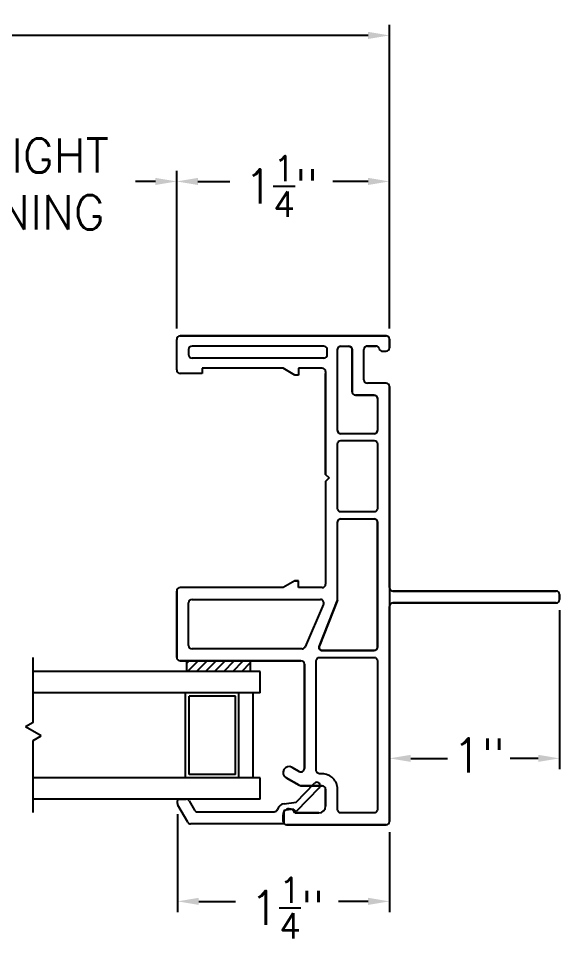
# Model space of a CAD drawing. Extents: x 139.8 to 153.1, y 16.5 to 41.7.
# Drawn here: x 149.87 to 153.05, y 16.74 to 22.15 of the extents above; entities that cross this region are included whole.
import ezdxf

# ---------------------------------------------------------------- set-up
doc = ezdxf.new("R2010")
doc.units = 0
doc.header["$LTSCALE"] = 0.3
doc.header["$MEASUREMENT"] = 0
doc.layers.get('0').update_dxf_attribs({"linetype": 'CONTINUOUS'})
doc.layers.get('Defpoints').update_dxf_attribs({"linetype": 'CONTINUOUS'})
for name, color, linetype in [('SETAPE02$0$HATCH', 1, 'CONTINUOUS'), ('SETAPE02$0$PART', 7, 'CONTINUOUS'), ('VX5086$0$BRKAWAY', 7, 'CONTINUOUS'), ('VX5086$0$PART', 7, 'CONTINUOUS'), ('VX5086$0$SECTION', 7, 'CONTINUOUS')]:
    doc.layers.add(name, color=color, linetype=linetype)
doc.styles.add('ARCHITECTURAL', font='simplex.shx', dxfattribs={"height": 0.2})
doc.dimstyles.new('DIM-MMSTACKED', dxfattribs={"dimscale": 0, "dimtxt": 0.125, "dimasz": 0.125, "dimexe": 0.063, "dimexo": 0.063, "dimgap": 0.07, "dimtad": 0, "dimtih": 1, "dimtoh": 1, "dimdec": 4, "dimzin": 4, "dimdsep": 46, "dimlunit": 4, "dimtxsty": 'ARCHITECTURAL', "dimcen": 0.02, "dimclrt": 7, "dimadec": 0, "dimazin": 0, "dimtfac": 0.75, "dimtdec": 4, "dimtmove": 2, "dimatfit": 3, "dimfxl": 0, "dimfrac": 1, "dimtolj": 1, "dimtzin": 4, "dimarcsym": 0})

# ---------------------------------------------------------------- blocks, each defined once
blk = doc.blocks.new('VX5086', base_point=(0.0729, 6.7223))
at = {"layer": 'VX5086$0$BRKAWAY'}
for p, q in [((0.8554, 5.2423), (0.8554, 6.2023)), ((0.9254, 6.2023), (0.9254, 5.2423)), ((0.9054, 5.2223), (0.8754, 5.2223))]:
    blk.add_line(p, q, dxfattribs=at)
for centre, start, end in [((0.8354, 6.2023), 0, 90), ((0.9454, 6.2023), 90, 180), ((0.8754, 5.2423), 180, 270), ((0.9054, 5.2423), 270, 0)]:
    blk.add_arc(centre, 0.02, start, end, dxfattribs=at)
at = {"layer": 'VX5086$0$PART'}
for p, q in [((0.5354, 7.4723), (0.9254, 7.4723)), ((0.9254, 7.4723), (0.5354, 7.4723)), ((2.2254, 7.4723), (2.4054, 7.4723)), ((0.5154, 6.7423), (0.5154, 7.4523)), ((0.5154, 7.4523), (0.5154, 6.7423)), ((0.9454, 6.8473), (0.9454, 7.4523)), ((2.2054, 7.3223), (2.2054, 7.4523)), ((2.4254, 7.4523), (2.4254, 6.2423)), ((2.4254, 6.2406), (2.4254, 7.4523)), ((0.5854, 6.7355), (0.5854, 7.3823)), ((0.6054, 7.4023), (0.8554, 7.4023)), ((0.8754, 7.3823), (0.8754, 6.6277)), ((2.2354, 7.3223), (2.2054, 7.3223)), ((2.2354, 6.8473), (2.2354, 7.3223)), ((-0.4496, 6.2423), (-0.4496, 6.8273)), ((-0.4496, 6.8273), (-0.4496, 6.2423)), ((-0.4296, 6.8473), (-0.3896, 6.8473)), ((-0.3896, 6.8473), (-0.4296, 6.8473)), ((-0.2169, 6.7521), (-0.172, 6.8299)), ((-0.172, 6.8299), (-0.2169, 6.7521)), ((0.9854, 6.7773), (0.9454, 6.8473)), ((2.1954, 6.7773), (2.2354, 6.8473)), ((-0.3796, 6.7788), (-0.3796, 6.6373)), ((-0.3796, 6.6373), (-0.3796, 6.7788)), ((-0.1114, 6.7948), (-0.1359, 6.7523)), ((-0.1359, 6.7523), (-0.1114, 6.7948)), ((0.9854, 6.7773), (0.9854, 6.7573)), ((0.9854, 6.7573), (0.9854, 6.7773)), ((2.1954, 6.7573), (2.1954, 6.7773)), ((-0.2196, 6.6173), (-0.2196, 6.7421)), ((-0.2196, 6.7421), (-0.2196, 6.6173)), ((-0.1186, 6.7223), (0.4954, 6.7223)), ((0.4954, 6.7223), (-0.1186, 6.7223)), ((0.8475, 6.6093), (0.5975, 6.7171)), ((0.9454, 6.7573), (0.9854, 6.7573)), ((0.9454, 6.6173), (0.9454, 6.7573)), ((2.2354, 6.7573), (2.1954, 6.7573)), ((2.2354, 6.6173), (2.2354, 6.7573)), ((-0.3396, 6.5973), (-0.2396, 6.5973)), ((-0.2396, 6.5973), (-0.3396, 6.5973)), ((1.5704, 6.5973), (0.9654, 6.5973)), ((1.5704, 6.5973), (1.5904, 6.5773)), ((1.5904, 6.5773), (1.5704, 6.5973)), ((1.5904, 6.5773), (1.6104, 6.5973)), ((1.6104, 6.5973), (1.5904, 6.5773)), ((1.6104, 6.5973), (2.2054, 6.5973)), ((2.2154, 6.5973), (1.6104, 6.5973)), ((2.1477, 6.2423), (2.1477, 6.3519)), ((2.1677, 6.3719), (2.3461, 6.3719)), ((2.3654, 6.301), (2.3654, 6.3519)), ((2.3654, 6.3519), (2.3654, 6.301)), ((2.3354, 6.2623), (2.3354, 6.2423)), ((2.3354, 6.2623), (2.3354, 6.2423)), ((0.8354, 6.2223), (-0.4296, 6.2223)), ((-0.4296, 6.2223), (0.8354, 6.2223)), ((0.8554, 6.2023), (0.8554, 5.2423)), ((0.9254, 5.2423), (0.9254, 6.2023)), ((0.9454, 6.2223), (2.1277, 6.2223)), ((2.4064, 6.2223), (2.3554, 6.2223)), ((2.3554, 6.2223), (2.4064, 6.2223)), ((0.8754, 5.2223), (0.9054, 5.2223))]:
    blk.add_line(p, q, dxfattribs=at)
at = {"layer": 'VX5086$0$PART', "linetype": 'Continuous'}
for p, q in [((2.4254, 6.2423), (2.4254, 7.4523)), ((2.2954, 6.6073), (2.2954, 7.3823)), ((2.3454, 7.4023), (2.3154, 7.4023)), ((2.3654, 6.6073), (2.3654, 7.3823)), ((0.5754, 6.6157), (0.5754, 6.3123)), ((0.8708, 6.5273), (0.6033, 6.6341)), ((2.3154, 6.5873), (2.3454, 6.5873)), ((0.8708, 6.5273), (1.3304, 6.5273)), ((1.3504, 6.5073), (1.3504, 6.3123)), ((1.8504, 6.3123), (1.8504, 6.5073)), ((1.8704, 6.5273), (2.3454, 6.5273)), ((2.3654, 6.5073), (2.3654, 6.4619)), ((2.0967, 6.4419), (2.3454, 6.4419)), ((2.0767, 6.3123), (2.0767, 6.4219)), ((2.1477, 6.2423), (2.1477, 6.3519)), ((2.1677, 6.3719), (2.3464, 6.3719)), ((0.5954, 6.2923), (1.3304, 6.2923)), ((2.0567, 6.2923), (1.8704, 6.2923)), ((0.9454, 6.2223), (2.1277, 6.2223))]:
    blk.add_line(p, q, dxfattribs=at)
for points in [[(-0.3796, 6.3123), (-0.3796, 6.5073, -0.414214), (-0.3596, 6.5273), (-0.2396, 6.5273, 0.414214), (-0.1496, 6.6173), (-0.1496, 6.6323, -0.414214), (-0.1296, 6.6523), (0.5154, 6.6523, -0.414214), (0.5354, 6.6323), (0.5354, 6.3123, -0.414214), (0.5154, 6.2923), (-0.3596, 6.2923, -0.414214)], [(1.3904, 6.3123), (1.3904, 6.5073, -0.414214), (1.4104, 6.5273), (1.7904, 6.5273, -0.414214), (1.8104, 6.5073), (1.8104, 6.3123, -0.414214), (1.7904, 6.2923), (1.4104, 6.2923, -0.414214)]]:
    blk.add_lwpolyline(points, format="xyb", close=True, dxfattribs=at)
at = {"layer": 'VX5086$0$PART'}
for points in [[(-0.1296, 6.6523), (0.5154, 6.6523, -0.414214), (0.5354, 6.6323), (0.5354, 6.3123, -0.414214), (0.5154, 6.2923), (-0.3596, 6.2923, -0.414214), (-0.3796, 6.3123), (-0.3796, 6.5073, -0.414214), (-0.3596, 6.5273), (-0.2396, 6.5273, 0.414214), (-0.1496, 6.6173), (-0.1496, 6.6323, -0.414214)], [(0.6033, 6.6341), (0.8708, 6.5273), (1.3304, 6.5273, -0.414214), (1.3504, 6.5073), (1.3504, 6.3123, -0.414214), (1.3304, 6.2923), (0.5954, 6.2923, -0.414214), (0.5754, 6.3123), (0.5754, 6.6157, -0.539108)], [(1.4104, 6.5273), (1.7904, 6.5273, -0.414214), (1.8104, 6.5073), (1.8104, 6.3123, -0.414214), (1.7904, 6.2923), (1.4104, 6.2923, -0.414214), (1.3904, 6.3123), (1.3904, 6.5073, -0.414214)], [(1.8504, 6.5073, -0.414214), (1.8704, 6.5273), (2.3454, 6.5273, -0.414214), (2.3654, 6.5073), (2.3654, 6.4619, -0.414214), (2.3454, 6.4419), (2.0967, 6.4419, 0.414214), (2.0767, 6.4219), (2.0767, 6.3123, -0.414214), (2.0567, 6.2923), (1.8704, 6.2923, -0.414214), (1.8504, 6.3123)]]:
    blk.add_lwpolyline(points, format="xyb", close=True, dxfattribs=at)
for centre, radius, start, end in [((0.5354, 7.4523), 0.02, 90, 180), ((0.5354, 7.4523), 0.02, 90, 180), ((0.9254, 7.4523), 0.02, 0, 90), ((2.2254, 7.4523), 0.02, 90, 180), ((2.4054, 7.4523), 0.02, 0, 90), ((0.6054, 7.3823), 0.02, 89.9999, 180), ((0.8554, 7.3823), 0.02, 0, 89.9999), ((-0.4296, 6.8273), 0.02, 90, 180), ((-0.4296, 6.8273), 0.02, 90, 180), ((-0.3896, 6.8123), 0.035, 360, 90), ((-0.3896, 6.8123), 0.035, 360, 90), ((-0.1417, 6.8123), 0.035, 329.99, 149.876), ((-0.1417, 6.8123), 0.035, 329.99, 149.876), ((-0.3896, 6.8123), 0.035, 286.6015, 360), ((-0.3896, 6.8123), 0.035, 286.6015, 360), ((-0.1996, 6.7421), 0.02, 149.99, 180), ((-0.1996, 6.7421), 0.02, 149.99, 180), ((-0.1186, 6.7423), 0.02, 149.99, 270), ((-0.1186, 6.7423), 0.02, 149.99, 270), ((0.4954, 6.7423), 0.02, 270, 0), ((0.4954, 6.7423), 0.02, 270, 0), ((0.6054, 6.7355), 0.02, 180, 246.6822), ((-0.3396, 6.6373), 0.04, 180, 270), ((-0.3396, 6.6373), 0.04, 180, 270), ((-0.2396, 6.6173), 0.02, 270, 0), ((-0.2396, 6.6173), 0.02, 270, 0), ((0.8554, 6.6277), 0.02, 246.6822, 0), ((0.9654, 6.6173), 0.02, 180, 270.0466), ((2.2154, 6.6173), 0.02, 270, 0), ((2.1677, 6.3519), 0.02, 90, 180), ((2.3463, 6.3528), 0.0192, 357.5098, 90.4474), ((2.3554, 6.2623), 0.02, 104.4775, 180), ((2.3554, 6.2623), 0.02, 104.4775, 180), ((2.3454, 6.301), 0.02, 284.4775, 0), ((2.3454, 6.301), 0.02, 284.4775, 0), ((-0.4296, 6.2423), 0.02, 180, 270), ((-0.4296, 6.2423), 0.02, 180, 270), ((2.1277, 6.2423), 0.02, 270, 0), ((2.3554, 6.2423), 0.02, 180, 270), ((2.3554, 6.2423), 0.02, 180, 270), ((2.4063, 6.2415), 0.0192, 270.4474, 357.5098), ((0.8354, 6.2023), 0.02, 0, 90), ((0.9454, 6.2023), 0.02, 90, 180), ((0.8754, 5.2423), 0.02, 180, 270), ((0.9054, 5.2423), 0.02, 270, 0)]:
    blk.add_arc(centre, radius, start, end, dxfattribs=at)
at = {"layer": 'VX5086$0$PART', "linetype": 'Continuous'}
for centre, radius, start, end in [((2.3154, 7.3823), 0.02, 90, 180), ((2.3454, 7.3823), 0.02, 0, 90), ((0.5954, 6.6157), 0.02, 66.6822, 180), ((2.3154, 6.6073), 0.02, 180, 270), ((2.3454, 6.6073), 0.02, 270, 0), ((1.3304, 6.5073), 0.02, 0, 90), ((1.8704, 6.5073), 0.02, 90, 180), ((2.3454, 6.5073), 0.02, 0, 90), ((2.0967, 6.4219), 0.02, 90, 180), ((2.3454, 6.4619), 0.02, 270, 0), ((2.1677, 6.3519), 0.02, 90, 180), ((2.3463, 6.3528), 0.0192, 357.5098, 89.5526), ((0.5954, 6.3123), 0.02, 180, 270), ((1.3304, 6.3123), 0.02, 270, 0), ((1.8704, 6.3123), 0.02, 180, 270), ((2.0567, 6.3123), 0.02, 270, 0), ((2.1277, 6.2423), 0.02, 270, 0), ((2.4063, 6.2415), 0.0192, 270.4474, 2.4902)]:
    blk.add_arc(centre, radius, start, end, dxfattribs=at)
at = {"layer": 'VX5086$0$SECTION'}
for p, q in [((0.9254, 7.4723), (0.5354, 7.4723)), ((0.5354, 7.4723), (0.9254, 7.4723)), ((2.2254, 7.4723), (2.4054, 7.4723)), ((0.5154, 7.4523), (0.5154, 6.7423)), ((0.5154, 6.7423), (0.5154, 7.4523)), ((0.9454, 6.8473), (0.9454, 7.4523)), ((2.2054, 7.3223), (2.2054, 7.4523)), ((2.4254, 6.2406), (2.4254, 7.4523)), ((2.4254, 7.4523), (2.4254, 6.2423)), ((0.5854, 6.7355), (0.5854, 7.3823)), ((0.6054, 7.4023), (0.8554, 7.4023)), ((0.8754, 7.3823), (0.8754, 6.6277)), ((2.2354, 7.3223), (2.2054, 7.3223)), ((2.2354, 6.8473), (2.2354, 7.3223)), ((-0.4496, 6.8273), (-0.4496, 6.2423)), ((-0.4496, 6.2423), (-0.4496, 6.8273)), ((-0.3896, 6.8473), (-0.4296, 6.8473)), ((-0.4296, 6.8473), (-0.3896, 6.8473)), ((-0.172, 6.8299), (-0.2169, 6.7521)), ((-0.2169, 6.7521), (-0.172, 6.8299)), ((0.9854, 6.7773), (0.9454, 6.8473)), ((2.1954, 6.7773), (2.2354, 6.8473)), ((-0.3796, 6.6373), (-0.3796, 6.7788)), ((-0.3796, 6.7788), (-0.3796, 6.6373)), ((-0.1359, 6.7523), (-0.1114, 6.7948)), ((-0.1114, 6.7948), (-0.1359, 6.7523)), ((0.9854, 6.7573), (0.9854, 6.7773)), ((0.9854, 6.7773), (0.9854, 6.7573)), ((2.1954, 6.7573), (2.1954, 6.7773)), ((-0.2196, 6.7421), (-0.2196, 6.6173)), ((-0.2196, 6.6173), (-0.2196, 6.7421)), ((0.4954, 6.7223), (-0.1186, 6.7223)), ((-0.1186, 6.7223), (0.4954, 6.7223)), ((0.8475, 6.6093), (0.5975, 6.7171)), ((0.9454, 6.6173), (0.9454, 6.7573)), ((0.9454, 6.7573), (0.9854, 6.7573)), ((2.2354, 6.7573), (2.1954, 6.7573)), ((2.2354, 6.6173), (2.2354, 6.7573)), ((-0.2396, 6.5973), (-0.3396, 6.5973)), ((-0.3396, 6.5973), (-0.2396, 6.5973)), ((1.5704, 6.5973), (0.9654, 6.5973)), ((1.5904, 6.5773), (1.5704, 6.5973)), ((1.5704, 6.5973), (1.5904, 6.5773)), ((1.6104, 6.5973), (1.5904, 6.5773)), ((1.5904, 6.5773), (1.6104, 6.5973)), ((2.2154, 6.5973), (1.6104, 6.5973)), ((1.6104, 6.5973), (2.2054, 6.5973)), ((2.1477, 6.2423), (2.1477, 6.3519)), ((2.1677, 6.3719), (2.3461, 6.3719)), ((2.3654, 6.3519), (2.3654, 6.301)), ((2.3654, 6.301), (2.3654, 6.3519)), ((2.3354, 6.2623), (2.3354, 6.2423)), ((2.3354, 6.2623), (2.3354, 6.2423)), ((-0.4296, 6.2223), (0.8354, 6.2223)), ((2.1277, 6.2223), (-0.4296, 6.2223)), ((0.9454, 6.2223), (0.8354, 6.2223)), ((2.3554, 6.2223), (2.4064, 6.2223)), ((2.4064, 6.2223), (2.3554, 6.2223))]:
    blk.add_line(p, q, dxfattribs=at)
at = {"layer": 'VX5086$0$SECTION', "linetype": 'Continuous'}
for p, q in [((2.4254, 6.2423), (2.4254, 7.4523)), ((2.2954, 6.6073), (2.2954, 7.3823)), ((2.3454, 7.4023), (2.3154, 7.4023)), ((2.3654, 6.6073), (2.3654, 7.3823)), ((0.5754, 6.6157), (0.5754, 6.3123)), ((0.8708, 6.5273), (0.6033, 6.6341)), ((2.3154, 6.5873), (2.3454, 6.5873)), ((0.8708, 6.5273), (1.3304, 6.5273)), ((1.3504, 6.5073), (1.3504, 6.3123)), ((1.8504, 6.3123), (1.8504, 6.5073)), ((1.8704, 6.5273), (2.3454, 6.5273)), ((2.3654, 6.5073), (2.3654, 6.4619)), ((2.0967, 6.4419), (2.3454, 6.4419)), ((2.0767, 6.3123), (2.0767, 6.4219)), ((2.1477, 6.2423), (2.1477, 6.3519)), ((2.1677, 6.3719), (2.3464, 6.3719)), ((0.5954, 6.2923), (1.3304, 6.2923)), ((2.0567, 6.2923), (1.8704, 6.2923))]:
    blk.add_line(p, q, dxfattribs=at)
at = {"layer": 'VX5086$0$SECTION'}
for points in [[(-0.1296, 6.6523), (0.5154, 6.6523, -0.414214), (0.5354, 6.6323), (0.5354, 6.3123, -0.414214), (0.5154, 6.2923), (-0.3596, 6.2923, -0.414214), (-0.3796, 6.3123), (-0.3796, 6.5073, -0.414214), (-0.3596, 6.5273), (-0.2396, 6.5273, 0.414214), (-0.1496, 6.6173), (-0.1496, 6.6323, -0.414214)], [(0.6033, 6.6341), (0.8708, 6.5273), (1.3304, 6.5273, -0.414214), (1.3504, 6.5073), (1.3504, 6.3123, -0.414214), (1.3304, 6.2923), (0.5954, 6.2923, -0.414214), (0.5754, 6.3123), (0.5754, 6.6157, -0.539108)], [(1.4104, 6.5273), (1.7904, 6.5273, -0.414214), (1.8104, 6.5073), (1.8104, 6.3123, -0.414214), (1.7904, 6.2923), (1.4104, 6.2923, -0.414214), (1.3904, 6.3123), (1.3904, 6.5073, -0.414214)], [(1.8504, 6.5073, -0.414214), (1.8704, 6.5273), (2.3454, 6.5273, -0.414214), (2.3654, 6.5073), (2.3654, 6.4619, -0.414214), (2.3454, 6.4419), (2.0967, 6.4419, 0.414214), (2.0767, 6.4219), (2.0767, 6.3123, -0.414214), (2.0567, 6.2923), (1.8704, 6.2923, -0.414214), (1.8504, 6.3123)]]:
    blk.add_lwpolyline(points, format="xyb", close=True, dxfattribs=at)
at = {"layer": 'VX5086$0$SECTION', "linetype": 'Continuous'}
for points in [[(-0.3796, 6.3123), (-0.3796, 6.5073, -0.414214), (-0.3596, 6.5273), (-0.2396, 6.5273, 0.414214), (-0.1496, 6.6173), (-0.1496, 6.6323, -0.414214), (-0.1296, 6.6523), (0.5154, 6.6523, -0.414214), (0.5354, 6.6323), (0.5354, 6.3123, -0.414214), (0.5154, 6.2923), (-0.3596, 6.2923, -0.414214)], [(1.3904, 6.3123), (1.3904, 6.5073, -0.414214), (1.4104, 6.5273), (1.7904, 6.5273, -0.414214), (1.8104, 6.5073), (1.8104, 6.3123, -0.414214), (1.7904, 6.2923), (1.4104, 6.2923, -0.414214)]]:
    blk.add_lwpolyline(points, format="xyb", close=True, dxfattribs=at)
at = {"layer": 'VX5086$0$SECTION'}
for centre, radius, start, end in [((0.5354, 7.4523), 0.02, 90, 180), ((0.5354, 7.4523), 0.02, 90, 180), ((0.9254, 7.4523), 0.02, 0, 90), ((2.2254, 7.4523), 0.02, 90, 180), ((2.4054, 7.4523), 0.02, 0, 90), ((0.6054, 7.3823), 0.02, 89.9999, 180), ((0.8554, 7.3823), 0.02, 0, 89.9999), ((-0.4296, 6.8273), 0.02, 90, 180), ((-0.4296, 6.8273), 0.02, 90, 180), ((-0.3896, 6.8123), 0.035, 360, 90), ((-0.3896, 6.8123), 0.035, 360, 90), ((-0.1417, 6.8123), 0.035, 329.99, 149.876), ((-0.1417, 6.8123), 0.035, 329.99, 149.876), ((-0.3896, 6.8123), 0.035, 286.6015, 360), ((-0.3896, 6.8123), 0.035, 286.6015, 360), ((-0.1996, 6.7421), 0.02, 149.99, 180), ((-0.1996, 6.7421), 0.02, 149.99, 180), ((-0.1186, 6.7423), 0.02, 149.99, 270), ((-0.1186, 6.7423), 0.02, 149.99, 270), ((0.4954, 6.7423), 0.02, 270, 0), ((0.4954, 6.7423), 0.02, 270, 0), ((0.6054, 6.7355), 0.02, 180, 246.6822), ((-0.3396, 6.6373), 0.04, 180, 270), ((-0.3396, 6.6373), 0.04, 180, 270), ((-0.2396, 6.6173), 0.02, 270, 0), ((-0.2396, 6.6173), 0.02, 270, 0), ((0.8554, 6.6277), 0.02, 246.6822, 0), ((0.9654, 6.6173), 0.02, 180, 270.0466), ((2.2154, 6.6173), 0.02, 270, 0), ((2.1677, 6.3519), 0.02, 90, 180), ((2.3463, 6.3528), 0.0192, 357.5098, 90.4474), ((2.3554, 6.2623), 0.02, 104.4775, 180), ((2.3554, 6.2623), 0.02, 104.4775, 180), ((2.3454, 6.301), 0.02, 284.4775, 0), ((2.3454, 6.301), 0.02, 284.4775, 0), ((-0.4296, 6.2423), 0.02, 180, 270), ((-0.4296, 6.2423), 0.02, 180, 270), ((2.1277, 6.2423), 0.02, 270, 0), ((2.3554, 6.2423), 0.02, 180, 270), ((2.3554, 6.2423), 0.02, 180, 270), ((2.4063, 6.2415), 0.0192, 270.4474, 357.5098)]:
    blk.add_arc(centre, radius, start, end, dxfattribs=at)
at = {"layer": 'VX5086$0$SECTION', "linetype": 'Continuous'}
for centre, radius, start, end in [((2.3154, 7.3823), 0.02, 90, 180), ((2.3454, 7.3823), 0.02, 0, 90), ((0.5954, 6.6157), 0.02, 66.6822, 180), ((2.3154, 6.6073), 0.02, 180, 270), ((2.3454, 6.6073), 0.02, 270, 0), ((1.3304, 6.5073), 0.02, 0, 90), ((1.8704, 6.5073), 0.02, 90, 180), ((2.3454, 6.5073), 0.02, 0, 90), ((2.0967, 6.4219), 0.02, 90, 180), ((2.3454, 6.4619), 0.02, 270, 0), ((2.1677, 6.3519), 0.02, 90, 180), ((2.3463, 6.3528), 0.0192, 357.5098, 89.5526), ((0.5954, 6.3123), 0.02, 180, 270), ((1.3304, 6.3123), 0.02, 270, 0), ((1.8704, 6.3123), 0.02, 180, 270), ((2.0567, 6.3123), 0.02, 270, 0), ((2.1277, 6.2423), 0.02, 270, 0), ((2.4063, 6.2415), 0.0192, 270.4474, 2.4902)]:
    blk.add_arc(centre, radius, start, end, dxfattribs=at)
blk = doc.blocks.new('*X10')
at = {"color": 0}
for p, q in [((18.1824, 6.0378), (18.2343, 6.0897)), ((18.1824, 5.9848), (18.2444, 6.0468)), ((18.1824, 5.9318), (18.2444, 5.9938)), ((18.1824, 5.8787), (18.2444, 5.9407)), ((18.1824, 5.8257), (18.2444, 5.8877)), ((18.1824, 5.7727), (18.2444, 5.8347)), ((18.1824, 5.7196), (18.2444, 5.7816)), ((18.2305, 5.7147), (18.2444, 5.7286))]:
    blk.add_line(p, q, dxfattribs=at)
blk = doc.blocks.new('SETAPE02', base_point=(18.1824, 5.7147))
at = {"layer": 'SETAPE02$0$PART', "linetype": 'Continuous'}
for p, q in [((18.1824, 6.0897), (18.1824, 5.7147)), ((18.1824, 6.0897), (18.2444, 6.0897)), ((18.2444, 6.0897), (18.2444, 5.7147)), ((18.1824, 5.7147), (18.2324, 5.7147))]:
    blk.add_line(p, q, dxfattribs=at)
at = {"layer": 'SETAPE02$0$PART'}
blk.add_line((18.1824, 5.7147), (18.2444, 5.7147), dxfattribs=at)
at = {"layer": 'SETAPE02$0$HATCH'}
blk.add_blockref('*X10', (0, 0), dxfattribs=at)
blk = doc.blocks.new('*D23')
at = {"color": 0, "lineweight": -2}
for p, q in [((153.0511, 18.6705), (153.0511, 17.7367)), ((152.0511, 18.6305), (152.0511, 17.7367)), ((152.1761, 17.7997), (152.3918, 17.7997)), ((152.9261, 17.7997), (152.7603, 17.7997))]:
    blk.add_line(p, q, dxfattribs=at)
at = {"color": 0}
for points in [[(152.1761, 17.8205), (152.1761, 17.7788), (152.0511, 17.7997)], [(152.9261, 17.8205), (152.9261, 17.7788), (153.0511, 17.7997)]]:
    blk.add_solid(points, dxfattribs=at)
at = {"layer": 'Defpoints', "color": 0}
for p in [(153.0511, 18.7335), (152.0511, 18.6935), (152.0511, 17.7997)]:
    blk.add_point(p, dxfattribs=at)
at = {"color": 7, "insert": (152.5761, 17.9174), "char_height": 0.2, "attachment_point": 2, "style": 'ARCHITECTURAL'}
blk.add_mtext('\\A1;1"', dxfattribs=at)
blk = doc.blocks.new('*D29')
at = {"color": 0, "lineweight": -2}
for p, q in [((148.8029, 18.5293), (148.8029, 21.255)), ((150.8011, 20.3265), (150.8011, 21.255)), ((148.9279, 21.192), (149.0379, 21.192)), ((150.6761, 21.192), (150.5589, 21.192))]:
    blk.add_line(p, q, dxfattribs=at)
at = {"color": 0}
for points in [[(148.9279, 21.2129), (148.9279, 21.1712), (148.8029, 21.192)], [(150.6761, 21.2129), (150.6761, 21.1712), (150.8011, 21.192)]]:
    blk.add_solid(points, dxfattribs=at)
at = {"layer": 'Defpoints', "color": 0}
for p in [(150.8011, 21.192), (150.8011, 20.2635), (148.8029, 18.4663)]:
    blk.add_point(p, dxfattribs=at)
at = {"color": 7, "insert": (149.7984, 21.4437), "char_height": 0.2, "attachment_point": 2, "style": 'ARCHITECTURAL'}
blk.add_mtext('\\A1;DAYLIGHT\\POPENING', dxfattribs=at)
blk = doc.blocks.new('*D30')
at = {"color": 0, "lineweight": -2}
for p, q in [((150.8011, 20.3265), (150.8011, 21.255)), ((152.0511, 20.3272), (152.0511, 21.255)), ((150.9261, 21.192), (151.1134, 21.192)), ((151.9261, 21.192), (151.7176, 21.192))]:
    blk.add_line(p, q, dxfattribs=at)
at = {"color": 0}
for points in [[(150.9261, 21.2129), (150.9261, 21.1712), (150.8011, 21.192)], [(151.9261, 21.2129), (151.9261, 21.1712), (152.0511, 21.192)]]:
    blk.add_solid(points, dxfattribs=at)
at = {"layer": 'Defpoints', "color": 0}
for p in [(150.8011, 21.192), (150.8011, 20.2635), (152.0511, 20.2642)]:
    blk.add_point(p, dxfattribs=at)
at = {"color": 7, "insert": (151.4155, 21.3432), "char_height": 0.2, "attachment_point": 2, "style": 'ARCHITECTURAL'}
blk.add_mtext('\\A1;1{\\H0.75x;\\S1/4;}"', dxfattribs=at)
blk = doc.blocks.new('*D32')
at = {"color": 0, "lineweight": -2}
for p, q in [((141.4677, 20.3276), (141.4677, 22.1136)), ((152.0511, 20.3275), (152.0511, 22.1136)), ((141.5927, 22.0506), (145.5954, 22.0506)), ((151.9261, 22.0506), (147.7164, 22.0506))]:
    blk.add_line(p, q, dxfattribs=at)
at = {"color": 0}
for points in [[(141.5927, 22.0715), (141.5927, 22.0298), (141.4677, 22.0506)], [(151.9261, 22.0715), (151.9261, 22.0298), (152.0511, 22.0506)]]:
    blk.add_solid(points, dxfattribs=at)
at = {"layer": 'Defpoints', "color": 0}
for p in [(152.0511, 22.0506), (141.4677, 20.2646), (152.0511, 20.2645)]:
    blk.add_point(p, dxfattribs=at)
at = {"color": 7, "insert": (146.6559, 22.1506), "char_height": 0.2, "attachment_point": 2, "style": 'ARCHITECTURAL'}
blk.add_mtext('\\A1;FRAME WIDTH', dxfattribs=at)
blk = doc.blocks.new('*D38')
at = {"color": 0, "lineweight": -2}
for p, q in [((150.8052, 17.4713), (150.8052, 16.8959)), ((152.0511, 17.3655), (152.0511, 16.8959)), ((150.9302, 16.9589), (151.1475, 16.9589)), ((151.9261, 16.9589), (151.7518, 16.9589))]:
    blk.add_line(p, q, dxfattribs=at)
at = {"color": 0}
for points in [[(150.9302, 16.9797), (150.9302, 16.938), (150.8052, 16.9589)], [(151.9261, 16.9797), (151.9261, 16.938), (152.0511, 16.9589)]]:
    blk.add_solid(points, dxfattribs=at)
at = {"layer": 'Defpoints', "color": 0}
for p in [(150.8052, 17.5343), (152.0511, 17.4285), (150.8052, 16.9589)]:
    blk.add_point(p, dxfattribs=at)
at = {"color": 7, "insert": (151.4497, 17.0999), "char_height": 0.2, "attachment_point": 2, "style": 'ARCHITECTURAL'}
blk.add_mtext('\\A1;1{\\H0.75x;\\S1/4;}"', dxfattribs=at)
blk = doc.blocks.new('BRK')
for p, q in [((0, 0), (0.4243, 0)), ((0.4243, 0), (0.4519, -0.0479)), ((0.4519, -0.0479), (0.5049, 0.0439)), ((0.5303, 0), (0.5049, 0.0439)), ((0.5303, 0), (0.9112, 0))]:
    blk.add_line(p, q)

msp = doc.modelspace()

# ---------------------------------------------------------------- linework, layer by layer
at = {"linetype": 'Continuous'}
for p, q in [((151.29066, 18.3105), (149.95693, 18.3105)), ((151.29066, 18.1855), (151.29066, 18.3105)), ((151.29066, 18.1855), (149.95693, 18.1855)), ((150.85366, 17.6855), (150.85366, 18.1855)), ((151.16566, 18.1855), (150.85366, 18.1855)), ((151.16566, 17.6855), (151.16566, 18.1855)), ((151.25066, 17.6855), (151.25066, 18.1855)), ((151.14566, 18.1655), (150.87366, 18.1655)), ((150.87366, 17.7055), (150.87366, 18.1655)), ((151.14566, 17.7055), (151.14566, 18.1655)), ((151.14566, 17.7055), (150.87366, 17.7055)), ((151.29066, 17.6855), (149.95693, 17.6855)), ((151.16566, 17.6855), (150.85366, 17.6855)), ((151.29066, 17.5605), (151.29066, 17.6855)), ((151.50214, 17.54161), (151.61087, 17.65374)), ((151.63885, 17.62658), (151.50278, 17.48627)), ((151.29066, 17.5605), (149.95693, 17.5605)), ((150.80523, 17.53433), (150.80523, 17.5505)), ((150.81523, 17.5605), (150.85632, 17.5605)), ((150.87364, 17.5505), (150.90539, 17.4955)), ((151.43284, 17.5331), (151.50214, 17.54161)), ((150.86555, 17.4245), (150.80791, 17.52433)), ((150.92271, 17.4855), (151.37412, 17.4855)), ((151.48495, 17.5002), (151.43036, 17.4935)), ((151.43036, 17.4935), (151.43036, 17.4145)), ((151.50278, 17.48627), (151.48495, 17.5002)), ((151.43036, 17.4145), (150.88287, 17.4145))]:
    msp.add_line(p, q, dxfattribs=at)
for centre, radius, start, end in [((151.62486, 17.64016), 0.0195, 315.85, 135.85), ((150.81523, 17.5505), 0.01, 90, 180), ((150.82523, 17.53433), 0.02, 180, 210), ((150.85632, 17.5405), 0.02, 30, 90), ((151.43835, 17.48642), 0.047, 96.73219, 163.45656), ((150.92271, 17.5055), 0.02, 210, 270), ((151.37412, 17.5055), 0.02, 270, 343.45656), ((150.88287, 17.4345), 0.02, 210, 270)]:
    msp.add_arc(centre, radius, start, end, dxfattribs=at)

# ---------------------------------------------------------------- block references
at = {"rotation": 90}
for name, p in [('VX5086', (151.55112, 17.93102)), ('BRK', (149.95693, 17.4811))]:
    msp.add_blockref(name, p, dxfattribs=at)
at = {"xscale": -1, "rotation": 270}
msp.add_blockref('SETAPE02', (150.85993, 18.3105), dxfattribs=at)

# ---------------------------------------------------------------- dimensions: what is measured, and where the dimension line sits
for base, p1, p2, text, picture, middle in [((152.05112, 22.05062), (141.4677, 20.26458), (152.05112, 20.26452), 'FRAME WIDTH', '*D32', (146.6559, 22.05062)), ((150.80112, 21.19202), (148.80289, 18.46632), (150.80112, 20.26352), 'DAYLIGHT\\POPENING', '*D29', (149.79838, 21.17704))]:
    dim = msp.add_linear_dim(base=base, p1=p1, p2=p2, text=text, dimstyle='DIM-MMSTACKED', override={"dimscale": 1, "dimpost": '\\X'})
    dim.commit()
    dim.dimension.update_dxf_attribs({"geometry": picture, "text_midpoint": middle, "dimtype": 160})
for base, p1, p2, picture, middle in [((150.80112, 21.19202), (152.05112, 20.26422), (150.80112, 20.26352), '*D30', (151.41549, 21.19321)), ((152.05112, 17.79965), (153.05112, 18.73352), (152.05112, 18.69352), '*D23', (152.57605, 17.79838)), ((150.80523, 16.95888), (152.05112, 17.42852), (150.80523, 17.53433), '*D38', (151.44967, 16.94989))]:
    dim = msp.add_linear_dim(base=base, p1=p1, p2=p2, dimstyle='DIM-MMSTACKED', override={"dimscale": 1, "dimpost": '\\X'})
    dim.commit()
    dim.dimension.update_dxf_attribs({"geometry": picture, "text_midpoint": middle, "dimtype": 160})

doc.saveas('drawing.dxf')
